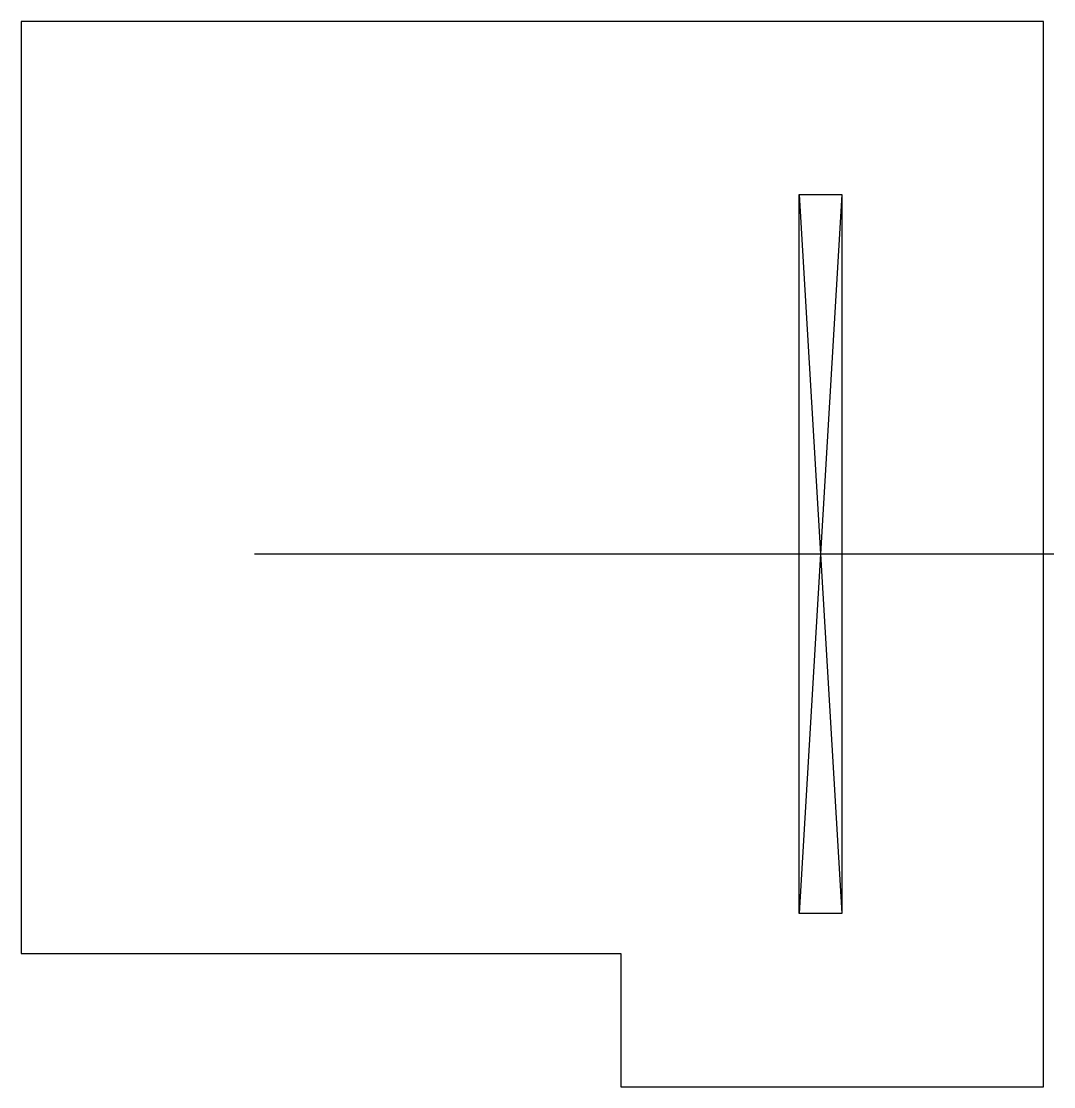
# Model space of a CAD drawing. Header units: millimetres. Extents: x -12 to 3.5, y -8 to 8.
import ezdxf

# ---------------------------------------------------------------- set-up
doc = ezdxf.new("R2010")
doc.units = ezdxf.units.MM
doc.layers.get('0').update_dxf_attribs({"linetype": 'CONTINUOUS'})

msp = doc.modelspace()

# ---------------------------------------------------------------- linework, layer by layer
for p, q in [((-0.32, 5.4), (0.32, 5.4)), ((-0.32, -5.4), (-0.32, 5.4)), ((-0.32, 5.4), (0.32, -5.4)), ((0.32, 5.4), (-0.32, -5.4)), ((0.32, 5.4), (0.32, -5.4)), ((3.5, 0.001), (-8.5, 0.001)), ((0.32, -5.4), (-0.32, -5.4))]:
    msp.add_line(p, q)
msp.add_lwpolyline([(-3, -7.999), (3.349, -7.999), (3.349, 8.001), (-3, 8.001), (-12, 8.001), (-12, -5.999), (-3, -5.999)], close=True)

doc.saveas('drawing.dxf')
